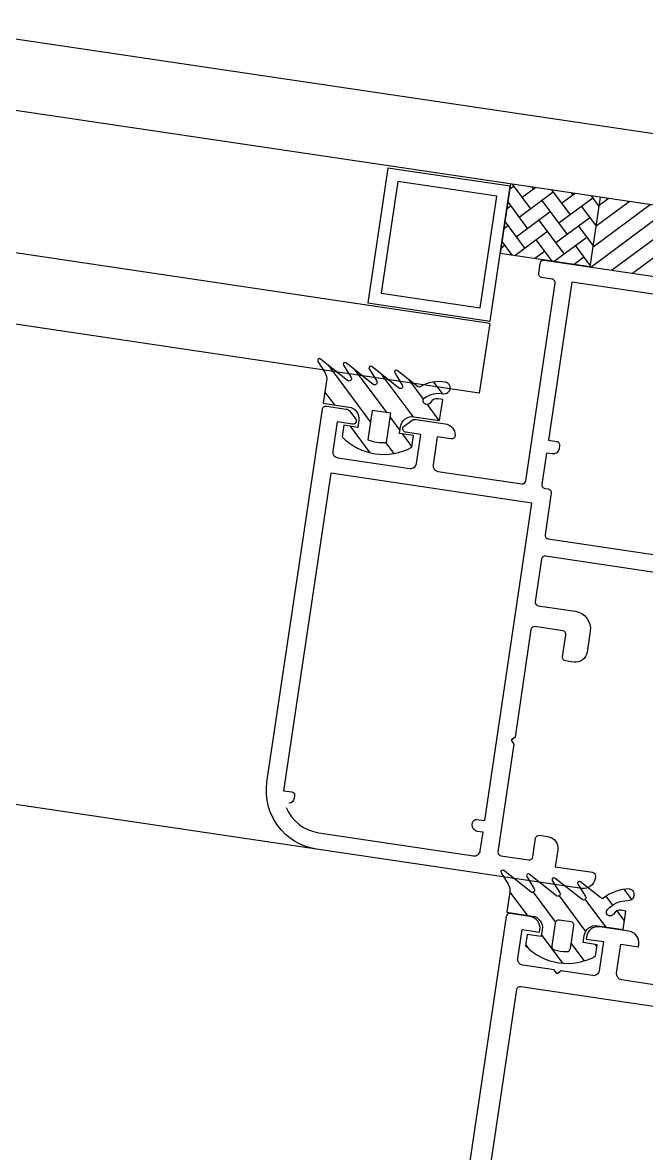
# Model space of a CAD drawing. Header units: millimetres. Extents: x 62878 to 70819, y -67946 to -61850.
# Drawn here: x 66741.55 to 66746.85, y -61922.85 to -61913.23 of the extents above; entities that cross this region are included whole.
import ezdxf

# ---------------------------------------------------------------- set-up
doc = ezdxf.new("R2010")
doc.units = ezdxf.units.MM
doc.linetypes.add('HIDDEN', pattern=[0.375, 0.25, -0.125])
doc.layers.add('BA DÖŞ.-yeni', color=11, linetype='Continuous', lineweight=30)
doc.layers.add('DOGRAMA', color=171, linetype='Continuous', lineweight=0)
pattern_1 = [(306.5539413283434, (66638.19460316183, -61912.90299960374), (-0.1275233203741953, -0.09454821659206662), [])]

msp = doc.modelspace()

# ---------------------------------------------------------------- hatches: boundary and pattern name
at = {"layer": 'DOGRAMA', "lineweight": -2}
h = msp.add_hatch(dxfattribs=at)
h.set_pattern_fill('AR-HBONE', color=256, scale=0.03, angle=678.6330678483436, style=0)
h.set_pattern_definition([(306.5539413283434, (66736.26695820992, -61950.0176613228), (-0.0249260627014517, -0.1678650988091428), [0.3599999999999981, -0.1199999999999995]), (216.5539413283431, (66736.33842772795, -61950.11405690355), (-0.0249260627014517, -0.1678650988091428), [0.3599999999999994, -0.1199999999999998])])
h.paths.add_polyline_path([(66745.85716627102, -61915.23008247405), (66745.60987762586, -61915.19336291583), (66745.69800456564, -61914.59987016738), (66746.46309370676, -61914.71347722468), (66746.37496676695, -61915.30696997314)])
h = msp.add_hatch(dxfattribs=at)
h.set_pattern_fill('ANSI31', color=256, scale=0.03999999999999999, angle=678.6330678483436, style=0)
h.set_pattern_definition([(216.5539413283431, (66875.82260148827, -61948.18806140588), (0.07563857327365328, -0.1020186562993564), [])])
h.paths.add_polyline_path([(66746.65252908703, -61915.32038330953, -0.4142135623420975), (66746.6756916866, -61915.35162421192), (66747.9640655281, -61915.54293311044, -0.1532309010706403), (66748.15110792595, -61914.9641281853), (66746.73661687548, -61914.75409231205)])
h.paths.add_polyline_path([(66746.37496676695, -61915.30696997314), (66746.62128818466, -61915.3435459091, -0.4142135623575963), (66746.65252908703, -61915.32038330953), (66746.73661687548, -61914.75409231205), (66746.46309370676, -61914.71347722468)])
h = msp.add_hatch(dxfattribs=at)
h.set_pattern_fill('ANSI31', color=256, scale=0.05, angle=678.6330678483436, style=0)
h.set_pattern_definition(pattern_1)
edge = h.paths.add_edge_path(flags=16)
edge.add_arc((66744.62173712884, -61916.4013274676), 0.4000000000568953, 250.0169823060888, 273.0909003715309)
edge.add_line((66744.64330521933, -61916.80074556623), (66744.68030654278, -61916.55155936761))
edge.add_line((66744.68030654278, -61916.55155936761), (66744.52204180983, -61916.52805885032))
edge.add_line((66744.52204180983, -61916.52805885032), (66744.48504048638, -61916.77724504897))
edge = h.paths.add_edge_path()
edge.add_arc((66744.62173712894, -61916.40132746767), 0.4999999999595481, 224.6840436820069, 298.4238389741228)
edge.add_line((66744.85973220994, -61916.84105276986), (66744.87442003324, -61916.7421373118))
edge.add_line((66744.87442003324, -61916.7421373118), (66744.75572148358, -61916.72451192381))
edge.add_line((66744.75572148358, -61916.72451192381), (66744.76453417752, -61916.66516264898))
edge.add_arc((66744.86344963558, -61916.67985047227), 0.09999999998156327, 81.55394133371391, 171.5539413337139, ccw=False)
edge.add_line((66744.87813745887, -61916.58093501421), (66745.0957514667, -61916.61324822549))
edge.add_line((66745.0957514667, -61916.61324822549), (66745.12218954865, -61916.43520040093))
edge.add_line((66745.12218954865, -61916.43520040093), (66745.08313832479, -61916.42940173724))
edge.add_arc((66745.07359123966, -61916.493696785), 0.06500000000211137, 81.55394135047176, 149.9632768671589)
edge.add_arc((66744.98902103482, -61916.44479785516), 0.03268943078261061, 136.1236621914575, 329.96327683097866, ccw=False)
edge.add_arc((66745.08667622456, -61916.58028674423), 0.1992591643462027, 77.2042556856515, 127.47016284454389, ccw=False)
edge.add_arc((66745.1368448276, -61916.33631368555), 0.05002797725799084, 263.0685464306786, 440.5817827190854)
edge.add_arc((66745.09229476577, -61916.60597553736), 0.3233450411886123, 80.6132940560785, 119.9396042102285)
edge.add_arc((66744.92093577402, -61916.30844921374), 0.01999999999082555, 231.5539413317578, 299.93960421176644, ccw=False)
edge.add_line((66744.90850022259, -61916.32411309131), (66744.73616754913, -61916.1872981926))
edge.add_arc((66744.72684088556, -61916.19904610077), 0.01499999998649698, 51.55394131240025, 211.5539413210575)
edge.add_line((66744.71405866739, -61916.20689561657), (66744.77848938771, -61916.31181514842))
edge.add_arc((66744.76144643014, -61916.32228116951), 0.0199999999993183, -128.44605870089208, 31.55394132427608, ccw=False)
edge.add_line((66744.7490108787, -61916.33794504708), (66744.51855354139, -61916.15498498133))
edge.add_arc((66744.50922687781, -61916.16673288951), 0.01500000000694201, 51.55394130342805, 211.5539412919702)
edge.add_line((66744.49644465963, -61916.17458240532), (66744.56087537995, -61916.27950193718))
edge.add_arc((66744.5438324224, -61916.28996795825), 0.01999999997549537, -128.4460587397732, 31.55394129280478, ccw=False)
edge.add_line((66744.53139687095, -61916.3056318358), (66744.3009395336, -61916.12267177005))
edge.add_arc((66744.29161287002, -61916.13441967824), 0.01500000001833898, 51.55394133798908, 211.5539413393362)
edge.add_line((66744.27883065183, -61916.14226919407), (66744.34326137215, -61916.2471887259))
edge.add_arc((66744.32621841462, -61916.25765474699), 0.01999999997451754, -128.44605866151312, 31.553941367906987, ccw=False)
edge.add_line((66744.3137828632, -61916.27331862455), (66744.0833255258, -61916.09035855879))
edge.add_arc((66744.07399886224, -61916.10210646696), 0.01499999998649698, 51.55394131240025, 211.5539413210575)
edge.add_line((66744.06121664407, -61916.10995598277), (66744.12133227877, -61916.20784879258))
edge.add_arc((66744.03611749095, -61916.260178898), 0.09999999998419115, -8.446058670409684, 31.553941328639212, ccw=False)
edge.add_line((66744.13503294901, -61916.2748667213), (66744.10659688592, -61916.46636999243))
edge.add_line((66744.10659688592, -61916.46636999243), (66744.32421089371, -61916.49868320371))
edge.add_arc((66744.30952307039, -61916.59759866177), 0.09999999998583799, -8.446058682780517, 81.55394131721948, ccw=False)
edge.add_line((66744.40843852845, -61916.61228648509), (66744.39962583443, -61916.67163575992))
edge.add_line((66744.39962583443, -61916.67163575992), (66744.28092728477, -61916.65401037197))
edge.add_line((66744.28092728477, -61916.65401037197), (66744.26623946152, -61916.75292583003))
h = msp.add_hatch(dxfattribs=at)
h.set_pattern_fill('ANSI31', color=256, scale=0.05, angle=678.6330678483436, style=0)
h.set_pattern_definition(pattern_1)
edge = h.paths.add_edge_path()
edge.add_arc((66745.59402867971, -61920.61061938231), 0.09999999994513814, -8.446058694701492, 31.553941308135222, ccw=False)
edge.add_line((66745.69294413773, -61920.62530720564), (66745.66752274957, -61920.79650808426))
edge.add_line((66745.66752274957, -61920.79650808426), (66745.88513675734, -61920.82882129549))
edge.add_arc((66745.87044893402, -61920.92773675358), 0.1000000000074291, -8.446058676207713, 81.55394131905638, ccw=False)
edge.add_line((66745.9693643921, -61920.94242457689), (66745.96055169814, -61921.00177385176))
edge.add_line((66745.96055169814, -61921.00177385176), (66745.84185314845, -61920.98414846377))
edge.add_line((66745.84185314845, -61920.98414846377), (66745.82716532514, -61921.08306392183))
edge.add_arc((66746.18266299259, -61920.73146555942), 0.5000000000109394, 224.6840436832185, 298.4238389746747)
edge.add_line((66746.42065807362, -61921.17119086166), (66746.43534589688, -61921.07227540358))
edge.add_line((66746.43534589688, -61921.07227540358), (66746.31664734718, -61921.05465001562))
edge.add_line((66746.31664734718, -61921.05465001562), (66746.32546004117, -61920.9953007408))
edge.add_arc((66746.42437549926, -61921.0099885641), 0.1000000000103515, 81.55394133616318, 171.5539413361631, ccw=False)
edge.add_line((66746.43906332256, -61920.91107310601), (66746.65667733029, -61920.94338631727))
edge.add_line((66746.65667733029, -61920.94338631727), (66746.68010073729, -61920.78564088528))
edge.add_line((66746.68010073729, -61920.78564088528), (66746.64104951348, -61920.7798422216))
edge.add_arc((66746.63150242831, -61920.84413726937), 0.06500000002291755, 81.55394131429175, 149.9632768227409)
edge.add_arc((66746.54693222351, -61920.79523833949), 0.03268943073753358, 136.1236621568088, 329.96327681475816, ccw=False)
edge.add_arc((66746.69993810527, -61920.93867311721), 0.242411590025293, 91.24463554829208, 136.7514079547777, ccw=False)
edge.add_arc((66746.70071008232, -61920.6466563857), 0.05002797725603651, 263.0685463800406, 440.5817826848392)
edge.add_arc((66746.71799590721, -61920.96897264865), 0.3717812401047865, 91.40244175986203, 128.0539622497393)
edge.add_arc((66746.47884696275, -61920.65888969808), 0.02000000000247787, 231.5539412534976, 299.93960414443245, ccw=False)
edge.add_line((66746.4664114113, -61920.67455357565), (66746.29407873782, -61920.53773867694))
edge.add_arc((66746.28475207424, -61920.54948658513), 0.01500000001264049, 51.55394132070856, 211.5539413156532)
edge.add_line((66746.27196985605, -61920.55733610094), (66746.3364005764, -61920.66225563279))
edge.add_arc((66746.31935761884, -61920.67272165386), 0.01999999998789576, -128.4460587397732, 31.553941270989412, ccw=False)
edge.add_line((66746.3069220674, -61920.68838553141), (66746.07646473005, -61920.50542546569))
edge.add_arc((66746.06713806647, -61920.51717337386), 0.01500000000124352, 51.55394128614754, 211.5539412682872)
edge.add_line((66746.05435584829, -61920.52502288966), (66746.11878656861, -61920.62994242152))
edge.add_arc((66746.10174361107, -61920.64040844261), 0.01999999997451754, -128.44605866151312, 31.553941367906987, ccw=False)
edge.add_line((66746.08930805966, -61920.65607232017), (66745.85885072229, -61920.47311225439))
edge.add_arc((66745.84952405872, -61920.48486016257), 0.01499999999789395, 51.55394134696127, 211.5539413684235)
edge.add_line((66745.83674184055, -61920.49270967839), (66745.9011725609, -61920.59762921024))
edge.add_arc((66745.88412960332, -61920.60809523133), 0.02000000001171869, -128.44605873354197, 31.5539413024606, ccw=False)
edge.add_line((66745.87169405186, -61920.6237591089), (66745.64123671455, -61920.44079904315))
edge.add_arc((66745.63191005096, -61920.45254695133), 0.01500000001599006, 51.55394125989483, 211.5539412337957)
edge.add_line((66745.61912783275, -61920.46039646714), (66745.67924346752, -61920.55828927693))
edge = h.paths.add_edge_path(flags=16)
edge.add_line((66746.20794890937, -61921.10584587733), (66746.23682605941, -61920.91137209682))
edge.add_arc((66746.207151422, -61920.90696574983), 0.02999999998375191, 351.5539413391037, 441.5539413391036)
edge.add_line((66746.21155776898, -61920.87729111243), (66746.11264231094, -61920.86260328912))
edge.add_arc((66746.10823596394, -61920.89227792654), 0.03000000000028336, 81.55394131569504, 171.553941315695)
edge.add_line((66746.07856132652, -61920.88787157954), (66746.04968417643, -61921.08234536006))
edge.add_arc((66746.07935881382, -61921.08675170705), 0.02999999997042649, 171.5539413212763, 253.7875071684817)
edge.add_arc((66746.18266299265, -61920.73146555935), 0.4000000001218383, 253.7875071478267, 269.3203754841327)
edge.add_arc((66746.17827427194, -61921.10143953034), 0.03000000001808704, 269.3203754885074, 351.5539413197771)

# ---------------------------------------------------------------- linework, layer by layer
msp.add_lwpolyline([(68896.02066502631, -63031.43519410248), (69030.25944186504, -63071.18378898385), (69185.2789618937, -62547.65255934227), (68892.99857577804, -62461.10726346668, 1.044367817173394), (68063.1984222013, -62298.72991434322, 0.2043746373996395), (63106.96025407397, -62494.78258919505, 0.3539527355379972), (62932.93996584662, -62997.825353625), (63753.18486962488, -65779.59786478638), (64154.95366467919, -67142.15251756221), (65336.72250243354, -66792.62198400985), (65336.69978150922, -66829.11190277508), (65270.53542169294, -66829.0707046726, 0.6267890062731037), (65270.19918370779, -67369.07059999109), (65531.84452784718, -67369.23351688065, 0.9262424964682344), (66130.08755876668, -67369.60602071379), (66391.73290290477, -67369.76893760463, 0.6267427171847498), (66392.06914089088, -66829.76904228561), (66326.14716633759, -66829.72799510749), (66326.16988726193, -66793.2380763422), (67506.155742504, -67144.12829054108), (68467.02457055586, -63899.0863823687), (68625.20366853199, -63946.03714330423), (68896.02440533682, -63031.42256234252)], format="xyb")
at = {"layer": 'BA DÖŞ.-yeni', "linetype": 'HIDDEN', "ltscale": 150}
msp.add_arc((65815.0392658321, -68607.15258971277), 6697.93692342701, 70.74616030420842, 109.2968468472022, dxfattribs=at)
at = {"layer": 'DOGRAMA', "lineweight": -2}
for p, q in [((66748.14031940771, -61914.35594761354), (66698.69468838422, -61907.01383237964)), ((66748.15110792595, -61914.9641281853), (66698.61131890264, -61907.60803155668)), ((66745.52175068602, -61915.78685566432), (66698.4445799375, -61908.79642991045)), ((66745.4336237462, -61916.38034841277), (66698.36121044564, -61909.39062908603)), ((66744.04891202008, -61920.25903033266), (66697.7998559208, -61913.39157020905)), ((66745.69800456564, -61914.59987016738), (66745.60987762586, -61915.19336291583)), ((66746.37496676693, -61915.30696997317), (66746.46309370676, -61914.71347722468)), ((66746.37496676693, -61915.30696997317), (66746.46309370676, -61914.71347722468)), ((66746.37496676693, -61915.30696997317), (66745.60987762586, -61915.19336291583)), ((66745.52175068602, -61915.78685566432), (66745.4336237462, -61916.38034841277))]:
    msp.add_line(p, q, dxfattribs=at)
msp.add_lwpolyline([(68355.72808668052, -61957.86010398282, 0.2737364000647933), (68066.90955003549, -62277.7212358757, 0.2092949010110247), (68023.71017518625, -62283.85188166666, 0.1983676314706158), (63201.05260393125, -62451.10786955556)], format="xyb", dxfattribs=at)
for points in [[(66745.69506700098, -61914.619653259), (66744.6564546912, -61914.46543111429), (66744.48607594086, -61915.61285042801), (66745.52468825065, -61915.76707257268)], [(66745.5814637196, -61914.70388089378), (66744.74068232597, -61914.57903439568), (66744.59967922224, -61915.52862279324), (66745.44046061588, -61915.65346929133)]]:
    msp.add_lwpolyline(points, close=True, dxfattribs=at)
at = {"layer": 'DOGRAMA', "lineweight": -2, "ltscale": 0.5}
for points in [[(66747.79616964396, -61918.03530366319), (66745.99590830697, -61917.76798527908, 0.4142135623730951), (66745.96182732249, -61917.79325356953), (66745.90821676744, -61918.15429499149, 0.4142135623730951), (66745.9334850579, -61918.18837597589), (66746.25001452373, -61918.23537701048, -0.4142135623730951), (66746.3763559759, -61918.40578193257), (66746.34991789398, -61918.58382975709, -0.4142135623730951), (66746.23631461262, -61918.66805739186), (66746.21653152094, -61918.6651198272), (66746.16707379193, -61918.65777591553, -0.4142135623730951), (66746.14180550148, -61918.62369493113), (66746.16971236575, -61918.43575556077, 0.4142135623730951), (66746.14444407535, -61918.40167457638), (66745.90704697596, -61918.36642380044, 0.4142135623730951), (66745.87296599156, -61918.39169209085), (66745.73710362599, -61919.3066600781), (66745.70302264157, -61919.33192836853), (66745.72829093199, -61919.36600935293), (66745.59242856642, -61920.28097734015, 0.4142135623730951), (66745.61769685686, -61920.31505832457), (66745.85509395623, -61920.3503091005, 0.4142135623730951), (66745.88917494068, -61920.32504081007), (66745.91267545795, -61920.16677607714, -0.4142135623730951), (66745.9467564424, -61920.14150778671), (66745.99621417138, -61920.14885169834), (66746.01599726302, -61920.15178926302, -0.4142135623730951), (66746.10022489782, -61920.2653925444), (66746.07892755396, -61920.40881995861), (66746.39545701983, -61920.45582099317, -0.4142135623730951), (66746.42072531031, -61920.48990197761), (66746.41778774562, -61920.50968506919, -0.4142135623730951), (66746.30418446424, -61920.59391270397), (66744.04891202008, -61920.25903033266, -0.4142135623730951), (66743.62777384621, -61919.69101392575), (66744.09925297427, -61916.51582772147, -0.4142135623730951), (66744.13333395869, -61916.49055943104), (66744.30078793768, -61916.51542444712, -0.1991096956269791), (66744.333602786, -61916.53510770727), (66744.38167149713, -61916.59994109995, -0.6680969080520953), (66744.35479712443, -61916.64475991843), (66744.22451557464, -61916.62541458638), (66744.18779601637, -61916.87270323157, 0.4142135623730951), (66744.22990983375, -61916.92950487226), (66744.84318567379, -61917.02056937673, 0.4142135623730951), (66744.89998731446, -61916.97845555934), (66744.93670687274, -61916.73116691415), (66744.80641543139, -61916.7118201133, -0.6680969080520438), (66744.79372362085, -61916.66112616549), (66744.85855701353, -61916.61305745431, -0.1989616347782854), (66744.89568528564, -61916.60375995403), (66745.14298382233, -61916.64048098106, -0.3728392455561729), (66745.22829316299, -61916.7398025415, -0.4568501953068724), (66745.19388706375, -61916.76935525476), (66745.07518851405, -61916.7517298668), (66745.03993773808, -61916.98912696616, 0.4142135623730951), (66745.08205155555, -61917.04592860687), (66745.79424285368, -61917.15168093468, 0.4142135623730951), (66745.82832383808, -61917.12641264423), (66746.07801683425, -61915.44484985691, 0.4142135623730951), (66746.05274854385, -61915.41076887248), (66745.96372463153, -61915.3975498315, -0.4142135623730951), (66745.93845634113, -61915.36346884711), (66745.95167538212, -61915.27444493482, -0.4142135623730951), (66745.9857563665, -61915.2491766444), (66748.03330634872, -61915.55321458678, -0.4142135623730951)], [(66743.79047538972, -61919.90394672898, 0.2621398995659221), (66744.06947497276, -61920.12054869135), (66745.38505056512, -61920.31589674129, 0.4142135623730951), (66745.44185220581, -61920.27378292389), (66745.46535272314, -61920.11551819097), (66745.4158949941, -61920.10817427932, -0.4142135623730951), (66745.37378117666, -61920.05137263863), (66745.37671874138, -61920.03158954703, -0.4142135623730951), (66745.41079972577, -61920.00632125659), (66745.48004054636, -61920.01660273291), (66745.8810181226, -61917.3162107274), (66744.16978069788, -61917.06211138422), (66743.76880312164, -61919.76250338975), (66743.83804394235, -61919.77278486606, -0.4142135623730951), (66743.86331223274, -61919.80686585048), (66743.86037466812, -61919.82664894206, -0.3618128521052944), (66743.81265392629, -61919.86927485006)], [(66747.08556435286, -61921.43783307151), (66746.64355169781, -61921.37219920699, -0.4142135623730951), (66746.60143788041, -61921.31539756629), (66746.63815743866, -61921.06810892111), (66746.78653062577, -61921.09014065607), (66746.78946819043, -61921.07035756447, 0.4142135623729619), (66746.70524055569, -61920.95675428308), (66746.4579519105, -61920.92003472484, 0.4142135623728953), (66746.34434862912, -61921.00426235959), (66746.34141106441, -61921.02404545119), (66746.48978425155, -61921.04607718617), (66746.45306469334, -61921.29336583136, -0.4142135623730951), (66746.39626305262, -61921.33547964873), (66746.1291913158, -61921.29582252582), (66746.0951103314, -61921.32109081624), (66746.06984204099, -61921.28700983184), (66745.80277030416, -61921.2473527089, -0.4142135623730951), (66745.7606564867, -61921.19055106824), (66745.79737604503, -61920.94326242305), (66745.94574923217, -61920.965294158), (66745.94868679682, -61920.9455110664, 0.4142135623728953), (66745.86445916201, -61920.83190778502), (66745.6963028833, -61920.80693848539, 0.4142135623729288), (66745.66222189888, -61920.8322067758), (66744.11412532264, -61931.25789605713, 0.4142135623729288)]]:
    msp.add_lwpolyline(points, format="xyb", dxfattribs=at)
at = {"layer": 'DOGRAMA', "linetype": 'ByBlock', "lineweight": -2}
msp.add_lwpolyline([(66747.50680577758, -61915.62667987506), (66746.22090482258, -61915.43573817211), (66746.02115042566, -61916.78098840195), (66746.09039124628, -61916.79126987829, -0.4142135623730951), (66746.1156595367, -61916.82535086269), (66746.11125318971, -61916.8550255001, -0.4142135623730951), (66746.05445154902, -61916.89713931749), (66746.00499382001, -61916.88979540583), (66745.96533669706, -61917.15686714264, 0.4142135623730951), (66745.9906049875, -61917.19094812706), (66746.02027962494, -61917.19535447404, -0.4142135623730951), (66746.04554791533, -61917.22943545846), (66745.9926717515, -61917.58553110754, 0.4142135623730951), (66746.0179400419, -61917.61961209195), (66747.27416635951, -61917.80614744793, 0.4142135623730951)], format="xyb", dxfattribs=at)
at = {"layer": 'DOGRAMA', "lineweight": -2}
for points in [[(66744.26623946152, -61916.75292583003, 0.3333333333332296), (66744.85973220994, -61916.84105276986), (66744.87442003324, -61916.7421373118), (66744.75572148358, -61916.72451192381), (66744.76453417752, -61916.66516264898, -0.4142135623730951), (66744.87813745887, -61916.58093501421), (66745.0957514667, -61916.61324822549), (66745.12218954865, -61916.43520040093), (66745.08313832479, -61916.42940173724, 0.3076847592325949), (66745.01732043052, -61916.46116071213, -1.128701775595035), (66744.9654572701, -61916.4221406736, -0.2229122392588673), (66745.1308073606, -61916.38597602038, 0.9785310008372164), (66745.1450313876, -61916.28696007632, 0.1732976222504512), (66744.93091751082, -61916.32578025323, -0.3075716929246892), (66744.90850022259, -61916.32411309131), (66744.73616754913, -61916.1872981926, 0.8390996311771624), (66744.71405866739, -61916.20689561657), (66744.77848938771, -61916.31181514842, -0.8390996311772869), (66744.7490108787, -61916.33794504708), (66744.51855354139, -61916.15498498133, 0.8390996311771624), (66744.49644465963, -61916.17458240532), (66744.56087537995, -61916.27950193718, -0.839099631177325), (66744.53139687095, -61916.3056318358), (66744.3009395336, -61916.12267177005, 0.8390996311769768), (66744.27883065183, -61916.14226919407), (66744.34326137215, -61916.2471887259, -0.8390996311770358), (66744.3137828632, -61916.27331862455), (66744.0833255258, -61916.09035855879, 0.8390996311781366), (66744.06121664407, -61916.10995598277), (66744.12133227877, -61916.20784879258, -0.1763269807084491), (66744.13503294901, -61916.2748667213), (66744.10659688592, -61916.46636999243), (66744.32421089371, -61916.49868320371, -0.4142135623728453), (66744.40843852845, -61916.61228648509), (66744.39962583443, -61916.67163575992), (66744.28092728477, -61916.65401037197)], [(66744.48504048638, -61916.77724504897, 0.1010205144335734), (66744.64330521933, -61916.80074556623), (66744.68030654278, -61916.55155936761), (66744.52204180983, -61916.52805885032)], [(66744.48504048638, -61916.77724504897, 0.1010205144335734), (66744.64330521933, -61916.80074556623), (66744.68030654278, -61916.55155936761), (66744.52204180983, -61916.52805885032)], [(66745.67924346752, -61920.55828927693, -0.176326980708443), (66745.69294413773, -61920.62530720564), (66745.66752274957, -61920.79650808426), (66745.88513675734, -61920.82882129549, -0.4142135623726288), (66745.9693643921, -61920.94242457689), (66745.96055169814, -61921.00177385176), (66745.84185314845, -61920.98414846377), (66745.82716532514, -61921.08306392183, 0.3333333333332321), (66746.42065807362, -61921.17119086166), (66746.43534589688, -61921.07227540358), (66746.31664734718, -61921.05465001562), (66746.32546004117, -61920.9953007408, -0.4142135623730951), (66746.43906332256, -61920.91107310601), (66746.65667733029, -61920.94338631727), (66746.68010073729, -61920.78564088528), (66746.64104951348, -61920.7798422216, 0.3076847592325163), (66746.57523161916, -61920.81160119644, -1.128701775594264), (66746.52336845883, -61920.77258115794, -0.2012120834862478), (66746.69467261528, -61920.69631872053, 0.9785310008383128), (66746.70889664235, -61920.59730277648, 0.1612998685773607), (66746.48882869954, -61920.6762207376, -0.3075716929248266), (66746.4664114113, -61920.67455357565), (66746.29407873782, -61920.53773867694, 0.8390996311771568), (66746.27196985605, -61920.55733610094), (66746.3364005764, -61920.66225563279, -0.8390996311749109), (66746.3069220674, -61920.68838553141), (66746.07646473005, -61920.50542546569, 0.8390996311813727), (66746.05435584829, -61920.52502288966), (66746.11878656861, -61920.62994242152, -0.8390996311751685), (66746.08930805966, -61920.65607232017), (66745.85885072229, -61920.47311225439, 0.8390996311750223), (66745.83674184055, -61920.49270967839), (66745.9011725609, -61920.59762921024, -0.8390996311790603), (66745.87169405186, -61920.6237591089), (66745.64123671455, -61920.44079904315, 0.8390996311813727), (66745.61912783275, -61920.46039646714)], [(66746.20794890937, -61921.10584587733), (66746.23682605941, -61920.91137209682, 0.414213562374205), (66746.21155776898, -61920.87729111243), (66746.11264231094, -61920.86260328912, 0.4142135623730951), (66746.07856132652, -61920.88787157954), (66746.04968417643, -61921.08234536006, 0.3750467088372598), (66746.07098279934, -61921.11555869196, 0.0678788880673013), (66746.17791842972, -61921.13143741988, 0.3750467088370437)]]:
    msp.add_lwpolyline(points, format="xyb", close=True, dxfattribs=at)
at = {"layer": 'DOGRAMA', "lineweight": -2, "ltscale": 0.5}
msp.add_lwpolyline([(66749.23435816131, -61929.59187814653), (66749.18295077971, -61929.93808224979), (66748.90828848394, -61931.78780131588, -0.4142135623730953), (66748.87420749952, -61931.81306960624), (66744.34387951955, -61931.14036729895, -0.4142135623730951), (66744.31861122916, -61931.10628631453), (66744.59327352492, -61929.25656724851), (66744.64468090647, -61928.91036314522), (66745.7521427836, -61921.45213760623, -0.4142135623730951), (66745.78622376802, -61921.42686931579), (66750.31655174796, -61922.0995716231, -0.4142135623722071), (66750.34182003836, -61922.1336526075)], format="xyb", close=True, dxfattribs=at)

doc.saveas('drawing.dxf')
